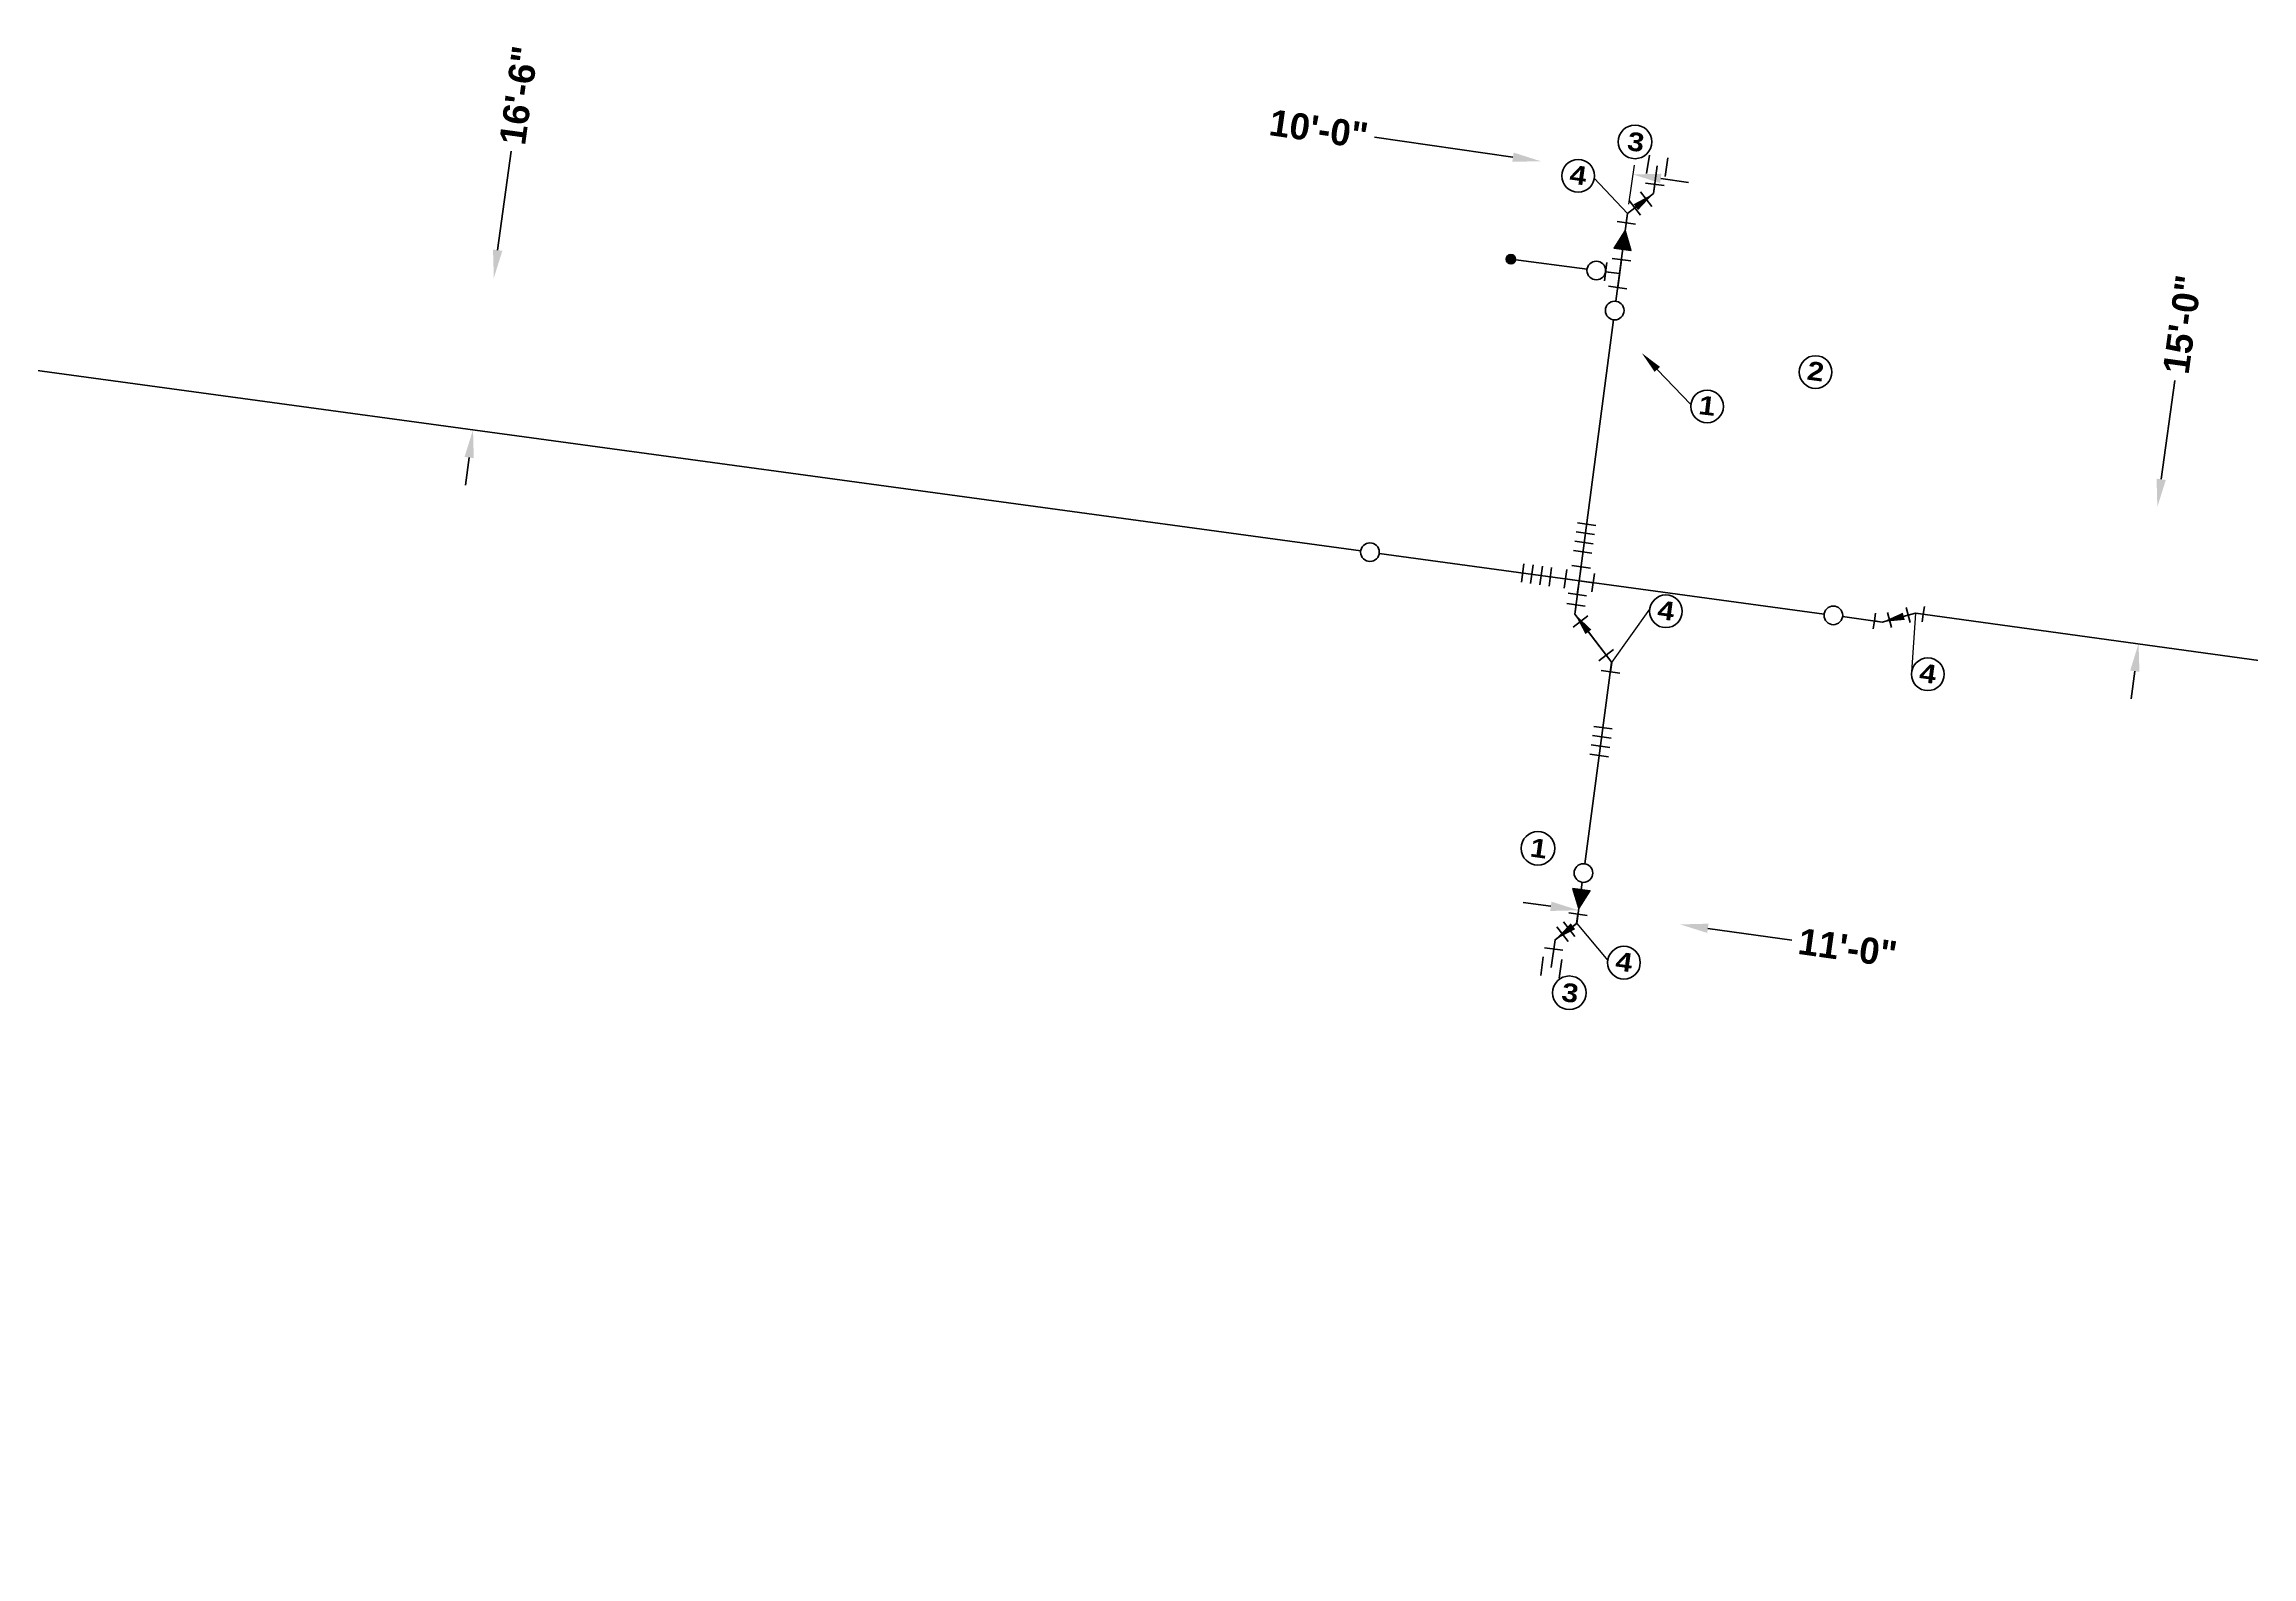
# Model space of a CAD drawing. Header units: feet. Extents: x 0 to 2699894, y 0 to 272402.
# Drawn here: x 2699001.1 to 2699237.7, y 264423.9 to 264585.9 of the extents above; entities that cross this region are included whole.
import ezdxf
from ezdxf import colors
from ezdxf.entities.mleader import LeaderData, LeaderLine
from ezdxf.enums import TextEntityAlignment as Align
from ezdxf.math import Vec2, Vec3

# ---------------------------------------------------------------- set-up
doc = ezdxf.new("R2010")
doc.units = ezdxf.units.FT
doc.header["$MEASUREMENT"] = 0
for name, color, linetype, lineweight in [('C-NOTES-WATER', 255, 'Continuous', 30), ('C-WATR-FITT', 5, 'Continuous', 40), ('C-WATR-PIPE', 5, 'Continuous', 70), ('C-WATR-TEXT', 7, 'Continuous', 40), ('C-WATR-VALV', 5, 'Continuous', 70)]:
    doc.layers.add(name, color=color, linetype=linetype, lineweight=lineweight)
doc.styles.add('PROPOSED PLAN', font='arialbd.ttf', dxfattribs={"height": 2.8})
doc.styles.add('PWD Proposed', font='ariblk.ttf')
doc.styles.add('PWD-Prop', font='ariblk.ttf', dxfattribs={"height": 0.14})
doc.styles.get("Standard").update_dxf_attribs({"font": 'simplex.shx'})
doc.dimstyles.new('PWD Proposed', dxfattribs={"dimtxt": 2.8, "dimasz": 3, "dimexe": 0.18, "dimexo": 0.0625, "dimgap": 1, "dimtad": 0, "dimdec": 0, "dimlfac": 12, "dimzin": 1, "dimdsep": 46, "dimlunit": 4, "dimtxsty": 'PROPOSED PLAN', "dimcen": 0, "dimse1": 1, "dimse2": 1, "dimclrd": 256, "dimclrt": 3, "dimadec": 1, "dimazin": 0, "dimtfac": 1, "dimtdec": 0, "dimtofl": 0, "dimtmove": 0, "dimatfit": 1, "dimfxl": 0.18, "dimfrac": 2, "dimtolj": 1, "dimtzin": 0, "dimlwd": -1, "dimarcsym": 0})

# ---------------------------------------------------------------- blocks, each defined once
blk = doc.blocks.new('*D136')
at = {"layer": 'C-WATR-TEXT', "linetype": 'Continuous', "transparency": 16777216}
for p, q in [((2699228.02, 264539.32), (2699229.48, 264549.91)), ((2699225.2, 264518.76), (2699224.79, 264515.79))]:
    blk.add_line(p, q, dxfattribs=at)
at = {"layer": 'C-WATR-TEXT', "transparency": 16777216}
for points in [[(2699227.53, 264539.39), (2699228.52, 264539.25), (2699227.61, 264536.35)], [(2699224.7, 264518.83), (2699225.69, 264518.69), (2699225.6, 264521.73)]]:
    blk.add_solid(points, dxfattribs=at)
at = {"layer": 'C-WATR-TEXT', "color": 3, "transparency": 16777216, "insert": (2699230.3, 264555.91), "char_height": 2.8, "attachment_point": 5, "rotation": 82.171, "style": 'PROPOSED PLAN'}
blk.add_mtext('\\A1;15\'-0"', dxfattribs=at)
blk = doc.blocks.new('E_Bd_22_')
at = {"linetype": 'Continuous'}
for p, q in [((-0.46, 0.19), (-0.66, -0.27)), ((-0.26, 0.65), (-0.46, 0.19)), ((0, 0), (-0.46, 0.19)), ((0, 0), (0.5, 0)), ((0.5, 0.5), (0.5, -0.5))]:
    blk.add_line(p, q, dxfattribs=at)
blk = doc.blocks.new('*D137')
at = {"layer": 'C-WATR-TEXT', "linetype": 'Continuous', "transparency": 16777216}
for p, q in [((2699049.73, 264563.87), (2699051.18, 264574.46)), ((2699046.68, 264541.65), (2699046.27, 264538.68))]:
    blk.add_line(p, q, dxfattribs=at)
at = {"layer": 'C-WATR-TEXT', "transparency": 16777216}
for points in [[(2699049.23, 264563.93), (2699050.23, 264563.8), (2699049.32, 264560.89)], [(2699046.18, 264541.72), (2699047.17, 264541.58), (2699047.09, 264544.62)]]:
    blk.add_solid(points, dxfattribs=at)
at = {"layer": 'C-WATR-TEXT', "color": 3, "transparency": 16777216, "insert": (2699052.01, 264580.45), "char_height": 2.8, "attachment_point": 5, "rotation": 82.1778, "style": 'PROPOSED PLAN'}
blk.add_mtext('\\A1;16\'-6"', dxfattribs=at)
blk = doc.blocks.new('CROSS')
for p, q in [((35232.83, -19655.58), (35230.83, -19655.58)), ((35231.83, -19657.08), (35231.83, -19655.58)), ((35230.33, -19656.08), (35230.33, -19658.08)), ((35230.33, -19656.08), (35230.33, -19658.08)), ((35230.33, -19657.08), (35233.33, -19657.08)), ((35233.33, -19657.08), (35230.33, -19657.08)), ((35231.83, -19657.08), (35231.83, -19658.58)), ((35233.33, -19656.08), (35233.33, -19658.08)), ((35233.33, -19658.08), (35233.33, -19656.08)), ((35230.83, -19658.58), (35232.83, -19658.58))]:
    blk.add_line(p, q)
blk = doc.blocks.new('45 BEND')
for p, q in [((35232.1, -19682.92), (35230.69, -19681.51)), ((35233.1, -19682.51), (35233.1, -19680.51))]:
    blk.add_line(p, q)
at = {"flags": 128}
blk.add_lwpolyline([(35231.39, -19682.21), (35232.1, -19681.51), (35233.1, -19681.51)], dxfattribs=at)
blk = doc.blocks.new('TEE')
for p, q in [((35230.33, -19664.09), (35230.33, -19666.09)), ((35230.33, -19664.09), (35230.33, -19666.09)), ((35233.33, -19664.09), (35233.33, -19666.09)), ((35230.33, -19665.09), (35233.33, -19665.09)), ((35230.83, -19666.59), (35232.83, -19666.59)), ((35231.83, -19665.09), (35231.83, -19666.59))]:
    blk.add_line(p, q)
blk = doc.blocks.new('HYDRANT')
h = blk.add_hatch(color=256)
h.dxf.hatch_style = 1
h.paths.add_polyline_path([(35225.99, -19641.28, 1), (35224.99, -19641.28, 1)])
blk.add_circle((35225.49, -19641.28), 0.5)
blk = doc.blocks.new('REDUCER')
at = {"lineweight": 50}
h = blk.add_hatch(color=256, dxfattribs=at)
h.dxf.hatch_style = 1
h.paths.add_polyline_path([(35233.24, -19713.93), (35231.24, -19714.85), (35231.24, -19713.02)])
at = {"lineweight": 50, "flags": 128}
blk.add_lwpolyline([(35233.24, -19713.93), (35231.24, -19714.85), (35231.24, -19713.02)], close=True, dxfattribs=at)
blk = doc.blocks.new('SLEEVE')
for p, q in [((35233.13, -19720.95), (35231.13, -19720.95)), ((35233.13, -19722.95), (35231.13, -19722.95))]:
    blk.add_line(p, q)
blk = doc.blocks.new('Vertical Bends')
for p, q in [((0, 1), (0, -1)), ((1, 1), (1, -1)), ((2, 1), (2, -1)), ((3, 1), (3, -1))]:
    blk.add_line(p, q)
blk = doc.blocks.new('*D160')
at = {"layer": 'C-WATR-TEXT', "linetype": 'Continuous', "transparency": 16777216}
for p, q in [((2699158.55, 264573.83), (2699143.72, 264575.96)), ((2699174.39, 264571.55), (2699177.36, 264571.13))]:
    blk.add_line(p, q, dxfattribs=at)
at = {"layer": 'C-WATR-TEXT', "color": 0, "lineweight": -2, "transparency": 16777216}
blk.add_line((2699170.96, 264568.78), (2699171.56, 264572.97), dxfattribs=at)
at = {"layer": 'C-WATR-TEXT', "transparency": 16777216}
for points in [[(2699158.62, 264574.32), (2699158.48, 264573.33), (2699161.52, 264573.4)], [(2699174.46, 264572.05), (2699174.32, 264571.06), (2699171.42, 264571.98)]]:
    blk.add_solid(points, dxfattribs=at)
at = {"layer": 'C-WATR-TEXT', "color": 3, "transparency": 16777216, "insert": (2699137.73, 264576.82), "char_height": 2.8, "attachment_point": 5, "rotation": 351.8239, "style": 'PROPOSED PLAN'}
blk.add_mtext('\\A1;10\'-0"', dxfattribs=at)
blk = doc.blocks.new('*D116')
at = {"layer": 'C-WATR-TEXT', "linetype": 'Continuous', "transparency": 16777216}
for p, q in [((2699162.61, 264493.58), (2699159.64, 264494)), ((2699179.44, 264491.22), (2699188.43, 264489.97))]:
    blk.add_line(p, q, dxfattribs=at)
at = {"layer": 'C-WATR-TEXT', "transparency": 16777216}
for points in [[(2699162.68, 264494.08), (2699162.54, 264493.08), (2699165.58, 264493.16)], [(2699179.51, 264491.72), (2699179.37, 264490.73), (2699176.47, 264491.64)]]:
    blk.add_solid(points, dxfattribs=at)
at = {"layer": 'C-WATR-TEXT', "color": 3, "transparency": 16777216, "insert": (2699194.42, 264489.13), "char_height": 2.8, "attachment_point": 5, "rotation": 352.0309, "style": 'PROPOSED PLAN'}
blk.add_mtext('\\A1;11\'-0"', dxfattribs=at)
blk = doc.blocks.new('_TagCircle - Imperial')
at = {"color": 0, "linetype": 'ByBlock', "lineweight": 50, "transparency": 16777216}
blk.add_circle((0, 0.87), 1.75, dxfattribs=at)
at = {"color": 0, "transparency": 16777216, "style": 'PWD-Prop'}
blk.add_attdef('TAGNUMBER', text='', height=2, dxfattribs=at).set_placement((0, -0.05), align=Align.CENTER)

msp = doc.modelspace()

# ---------------------------------------------------------------- linework, layer by layer
at = {"layer": 'C-NOTES-WATER', "lineweight": 50}
for centre in [(2699171.631, 264575.47), (2699161.219, 264499.797), (2699164.587, 264484.316)]:
    msp.add_circle(centre, 1.8, dxfattribs=at)
at = {"layer": 'C-WATR-PIPE', "linetype": 'Continuous', "ltscale": 100, "transparency": 33554687, "flags": 128}
for points in [[(2699173.623, 264569.939), (2699174.014, 264572.913)], [(2699173.623, 264569.939), (2699170.819, 264567.786)], [(2699170.819, 264567.786), (2699169.584, 264558.394)], [(2699158.325, 264562.893), (2699166.488, 264561.82)], [(2699168.471, 264561.559), (2699169.974, 264561.361)], [(2698972.298, 264554.816), (2699142.231, 264531.653)], [(2699169.323, 264556.411), (2699165.179, 264524.884)], [(2699144.213, 264531.382), (2699191.897, 264524.883)], [(2699169.138, 264519.686), (2699165.179, 264524.884)], [(2699193.878, 264524.613), (2699198.115, 264524.035)], [(2699201.7, 264524.986), (2699198.115, 264524.035)], [(2699358.965, 264503.299), (2699201.7, 264524.986)], [(2699166.233, 264498.138), (2699169.116, 264519.714)], [(2699165.377, 264491.737), (2699165.968, 264496.156)], [(2699163.059, 264489.997), (2699165.377, 264491.737)], [(2699163.059, 264489.997), (2699162.653, 264487.024)]]:
    msp.add_lwpolyline(points, dxfattribs=at)
at = {"layer": 'C-WATR-VALV'}
for centre in [(2699167.48, 264561.689, -115.716), (2699169.453, 264557.402, -115.716), (2699143.222, 264531.517, -115.716), (2699192.888, 264524.748, -115.716), (2699166.1, 264497.147, -115.716)]:
    msp.add_circle(centre, 1, dxfattribs=at)

# ---------------------------------------------------------------- block references
at = {"layer": 'C-WATR-FITT'}
for name, p, rotation in [('SLEEVE', (2674490.761, 232619.894, -115.716), 81.55329200176874), ('HYDRANT', (2694804.864, 304658.561), 305.3402014551556), ('TEE', (2723382.057, 296837.859, -115.716), 262.2933767294443), ('Vertical Bends', (2699166.447, 264534.528, -115.716), 261.8919252937743), ('Vertical Bends', (2699162.556, 264528.882, -115.716), 172.1484430125612), ('CROSS', (2667058.457, 288958.165, -115.716), 351.8919243303328), ('Vertical Bends', (2699168.207, 264512.716, -115.716), 261.8919252937743), ('Vertical Bends', (2699168.207, 264512.716, -115.716), 261.8919252937743), ('SLEEVE', (2674812.632, 232279.341, -115.716), 82.14844202758921)]:
    msp.add_blockref(name, p, dxfattribs=dict(at, rotation=rotation))
for name, p, xscale, rotation in [('45 BEND', (2714106.455, 227077.631, -115.716), -0.9999999999999987, 262.5281382004735), ('45 BEND', (2684237.986, 302060.094, -115.716), -1, 82.52813820047352), ('REDUCER', (2713672.801, 226886.955, -115.716), -0.9999999999999982, 261.8229919085539), ('45 BEND', (2662155.876, 280617.557, -115.716), -1, 127.3104698968115), ('45 BEND', (2736178.44, 248427.013, -115.716), -1, 307.3104698968116), ('REDUCER', (2684663.374, 302172.378, -115.716), -1, 81.82299191990157), ('45 BEND', (2684636.221, 302141.472, -115.716), -0.9999999999999987, 81.90901746583748), ('45 BEND', (2713692.215, 226840.261, -115.716), -1, 261.9090174658376)]:
    msp.add_blockref(name, p, dxfattribs=dict(at, xscale=xscale, rotation=rotation))
for p, xscale, yscale, zscale, rotation in [((2699198.115, 264524.035, -115.716), 1.666666666666668, 1.666666666666668, 1.666666666666668, 14.8484420351768), ((2699201.7, 264524.986, -115.716), 1.666666666666673, 1.666666666666673, 1.666666666666673, 194.8484420351768)]:
    msp.add_blockref('E_Bd_22_', p, dxfattribs=dict(at, xscale=xscale, yscale=yscale, zscale=zscale, rotation=rotation))

# ---------------------------------------------------------------- texts
at = {"layer": 'C-NOTES-WATER', "style": 'PWD Proposed'}
for s, p in [('3', (2699171.725, 264575.47)), ('1', (2699161.313, 264499.797)), ('3', (2699164.681, 264484.315))]:
    msp.add_text(s, height=2, rotation=352, dxfattribs=at).set_placement(p, align=Align.MIDDLE_CENTER)

# ---------------------------------------------------------------- dimensions: what is measured, and where the dimension line sits
at = {"layer": 'C-WATR-TEXT'}
for base, p1, p2, angle, text, picture, middle in [((2699047.086, 264544.622, -115.716), (2699049.319, 264560.895, -115.716), (2699047.083, 264544.622, -115.716), 262.1778, '16\'-6"', '*D137', (2699052.008, 264580.454, -115.716)), ((2699225.605, 264521.731, -115.716), (2699227.614, 264536.35, -115.716), (2699225.604, 264521.731, -115.716), 262.17099, '15\'-0"', '*D136', (2699230.304, 264555.909, -115.716))]:
    dim = msp.add_linear_dim(base=base, p1=p1, p2=p2, angle=angle, text=text, dimstyle='PWD Proposed', dxfattribs=at)
    dim.commit()
    dim.dimension.update_dxf_attribs({"geometry": picture, "text_midpoint": middle, "dimtype": 129})
dim = msp.add_linear_dim(base=(2699161.522, 264573.403, 0), p1=(2699170.819, 264567.786, 0), p2=(2699160.919, 264569.208, 0), angle=171.82389, dimstyle='PWD Proposed', override={"dimexe": 1, "dimexo": 1, "dimse1": 0}, dxfattribs=at)
dim.commit()
dim.dimension.update_dxf_attribs({"geometry": '*D160', "text_midpoint": (2699137.731, 264576.821, 0), "dimtype": 161})
dim = msp.add_linear_dim(base=(2699165.577, 264493.164, -115.716), p1=(2699176.271, 264490.211, -115.716), p2=(2699165.377, 264491.737, -115.716), angle=172.03089, dimstyle='PWD Proposed', dxfattribs=at)
dim.commit()
dim.dimension.update_dxf_attribs({"geometry": '*D116', "text_midpoint": (2699194.422, 264489.126, -115.716), "dimtype": 129})

# ---------------------------------------------------------------- leaders
at = {"layer": 'C-NOTES-WATER', "linetype": 'Continuous'}
ml = msp.add_multileader_block('Standard', dxfattribs=at)
ml.set_content('_TagCircle - Imperial', color=256)
ml.set_attribute('TAGNUMBER', '4', width=0)
ml.set_leader_properties()
ml.build(insert=Vec2(0, 0))
ml.multileader.update_dxf_attribs({"text_right_attachment_type": 6, "dogleg_length": 0, "arrow_head_size": 2.4})
ctx = ml.context
ctx.base_point, ctx.char_height, ctx.arrow_head_size, ctx.landing_gap_size, ctx.plane_origin, ctx.plane_x_axis, ctx.plane_y_axis = Vec3(2699163.762, 264571.595, 0), 0.18, 2.4, 0.09, Vec3(2699162.874, 264569.991, 0), Vec3(0.9906707, -0.1362778, -0.0000002), Vec3(0.1362778, 0.9906707, 0)
ctx.right_attachment = 6
notes = []
notes.append((ctx, [(1, (1, 1, 0), (2699167.262, 264571.595, 0), (-1, 0), 0, [(1, [(2699173.623, 264569.939, 0), (2699170.819, 264567.786, 0)], 0, [])])]))
ctx.block.insert, ctx.block.rotation, ctx.block.extrusion = Vec3(2699165.414, 264570.971, 0), 6.1464821, Vec3(0.0000002, 0, 1)
ml = msp.add_multileader_block('Standard', dxfattribs=at)
ml.set_content('_TagCircle - Imperial', color=256)
ml.set_attribute('TAGNUMBER', '2', width=0)
ml.set_leader_properties()
ml.build(insert=Vec2(0, 0))
ml.multileader.update_dxf_attribs({"text_right_attachment_type": 6, "dogleg_length": 0, "arrow_head_size": 2.4})
ctx = ml.context
ctx.base_point, ctx.char_height, ctx.arrow_head_size, ctx.landing_gap_size, ctx.plane_origin, ctx.plane_x_axis, ctx.plane_y_axis = Vec3(2699189.243, 264551.048, 259.476), 0.18, 2.4, 0.09, Vec3(2699188.327, 264548.965, 259.476), Vec3(0.990969, -0.1340915, -0.0000002), Vec3(0.1340915, 0.990969, 0)
ctx.right_attachment = 6
notes.append((ctx, [(0, (0, 0, 0), (0, 0), (1, 0), 1, [])]))
ctx.block.insert, ctx.block.rotation, ctx.block.extrusion = Vec3(2699190.866, 264549.951, 259.476), 6.1486887, Vec3(0.0000002, 0, 1)
ml = msp.add_multileader_block('Standard', dxfattribs=at)
ml.set_content('_TagCircle - Imperial', color=256)
ml.set_attribute('TAGNUMBER', '1', width=0)
ml.set_leader_properties()
ml.build(insert=Vec2(0, 0))
ml.multileader.update_dxf_attribs({"text_right_attachment_type": 6, "dogleg_length": 0, "arrow_head_size": 2.4})
ctx = ml.context
ctx.base_point, ctx.char_height, ctx.arrow_head_size, ctx.landing_gap_size, ctx.plane_origin, ctx.plane_x_axis, ctx.plane_y_axis = Vec3(2699177.612, 264547.338, 0), 0.18, 2.4, 0.09, Vec3(2699176.727, 264545.242, 0), Vec3(0.9928925, -0.119015, -0.0000001), Vec3(0.119015, 0.9928925, 0)
ctx.right_attachment = 6
notes.append((ctx, [(0, (1, 1, 0), (2699177.612, 264547.338, 0), (1, 0), 0, [(0, [(2699172.362, 264552.836, 0)], 0, [])])]))
ctx.block.insert, ctx.block.rotation, ctx.block.extrusion = Vec3(2699179.25, 264546.266, 0), 6.1638875, Vec3(0.0000001, 0, 1)
ml = msp.add_multileader_block('Standard', dxfattribs=at)
ml.set_content('_TagCircle - Imperial', color=256)
ml.set_attribute('TAGNUMBER', '1', width=0)
ml.set_leader_properties()
ml.build(insert=Vec2(0, 0))
ml.multileader.update_dxf_attribs({"text_right_attachment_type": 6, "dogleg_length": 0, "arrow_head_size": 2.4})
ctx = ml.context
ctx.base_point, ctx.char_height, ctx.arrow_head_size, ctx.landing_gap_size, ctx.plane_origin, ctx.plane_x_axis, ctx.plane_y_axis = Vec3(2699388.708, 264526.812, 0.002), 0.18, 2.4, 0.09, Vec3(2699387.813, 264525.228, 0.002), Vec3(0.9900605, -0.1406425, -0.0000002), Vec3(0.1406425, 0.9900605, 0)
ctx.right_attachment = 6
notes.append((ctx, [(0, (0, 0, 0), (0, 0), (1, 0), 1, [])]))
ctx.block.insert, ctx.block.rotation, ctx.block.extrusion = Vec3(2699390.358, 264526.197, 0.002), 6.142075, Vec3(0.0000002, 0, 1)
ml = msp.add_multileader_block('Standard', dxfattribs=at)
ml.set_content('_TagCircle - Imperial', color=256)
ml.set_attribute('TAGNUMBER', '4', width=0)
ml.set_leader_properties()
ml.build(insert=Vec2(0, 0))
ml.multileader.update_dxf_attribs({"text_right_attachment_type": 6, "dogleg_length": 0, "arrow_head_size": 2.4})
ctx = ml.context
ctx.base_point, ctx.char_height, ctx.arrow_head_size, ctx.landing_gap_size, ctx.plane_origin, ctx.plane_x_axis, ctx.plane_y_axis = Vec3(2699173.205, 264525.419, 0), 0.18, 2.4, 0.09, Vec3(2699172.288, 264523.336, 0), Vec3(0.9909401, -0.1343042, -0.0000002), Vec3(0.1343042, 0.9909401, 0)
ctx.right_attachment = 6
notes.append((ctx, [(0, (1, 1, 0), (2699173.205, 264525.419, 0), (1, 0), 0, [(0, [(2699165.18, 264524.894, 0), (2699169.138, 264519.686, 0)], 0, [])])]))
ctx.block.insert, ctx.block.rotation, ctx.block.extrusion = Vec3(2699174.827, 264524.321, 0), 6.148474, Vec3(0.0000002, 0, 1)
ml = msp.add_multileader_block('Standard', dxfattribs=at)
ml.set_content('_TagCircle - Imperial', color=256)
ml.set_attribute('TAGNUMBER', '4', width=0)
ml.set_leader_properties()
ml.build(insert=Vec2(0, 0))
ml.multileader.update_dxf_attribs({"text_right_attachment_type": 6, "dogleg_length": 0, "arrow_head_size": 2.4})
ctx = ml.context
ctx.base_point, ctx.char_height, ctx.arrow_head_size, ctx.landing_gap_size, ctx.plane_origin, ctx.plane_x_axis, ctx.plane_y_axis = Vec3(2699201.273, 264518.668, 0), 0.18, 2.4, 0.09, Vec3(2699200.359, 264516.584, 0), Vec3(0.9911361, -0.1328501, -0.0000002), Vec3(0.1328501, 0.9911361, 0)
ctx.right_attachment = 6
notes.append((ctx, [(0, (1, 1, 0), (2699201.273, 264518.668, 0), (1, 0), 0, [(0, [(2699198.115, 264524.035, 0), (2699201.7, 264524.986, 0)], 0, [])])]))
ctx.block.insert, ctx.block.rotation, ctx.block.extrusion = Vec3(2699202.896, 264517.573, 0), 6.1499413, Vec3(0.0000002, 0, 1)
ml = msp.add_multileader_block('Standard', dxfattribs=at)
ml.set_content('_TagCircle - Imperial', color=256)
ml.set_attribute('TAGNUMBER', '1', width=0)
ml.set_leader_properties()
ml.build(insert=Vec2(0, 0))
ml.multileader.update_dxf_attribs({"text_right_attachment_type": 6, "dogleg_length": 0, "arrow_head_size": 2.4})
ctx = ml.context
ctx.base_point, ctx.char_height, ctx.arrow_head_size, ctx.landing_gap_size, ctx.plane_origin, ctx.plane_x_axis, ctx.plane_y_axis = Vec3(2699623.944, 264493.278, 0), 0.18, 2.4, 0.09, Vec3(2699623.057, 264491.67, 0), Vec3(0.9908124, -0.1352434, -0.0000002), Vec3(0.1352434, 0.9908124, 0)
ctx.right_attachment = 6
notes.append((ctx, [(0, (0, 0, 0), (0, 0), (1, 0), 1, [])]))
ctx.block.insert, ctx.block.rotation, ctx.block.extrusion = Vec3(2699625.597, 264492.653, 0), 6.1475262, Vec3(0.0000002, 0, 1)
ml = msp.add_multileader_block('Standard', dxfattribs=at)
ml.set_content('_TagCircle - Imperial', color=256)
ml.set_attribute('TAGNUMBER', '4', width=0)
ml.set_leader_properties()
ml.build(insert=Vec2(0, 0))
ml.multileader.update_dxf_attribs({"text_right_attachment_type": 6, "dogleg_length": 0, "arrow_head_size": 2.4})
ctx = ml.context
ctx.base_point, ctx.char_height, ctx.arrow_head_size, ctx.landing_gap_size, ctx.plane_origin, ctx.plane_x_axis, ctx.plane_y_axis = Vec3(2699168.707, 264487.782, 0), 0.18, 2.4, 0.09, Vec3(2699167.787, 264485.702, 0), Vec3(0.9907025, -0.1360458, -0.0000002), Vec3(0.1360458, 0.9907025, 0)
ctx.right_attachment = 6
notes.append((ctx, [(0, (1, 1, 0), (2699168.707, 264487.782, 0), (1, 0), 0, [(0, [(2699163.059, 264489.997, 0), (2699165.378, 264491.739, 0)], 0, [])])]))
ctx.block.insert, ctx.block.rotation, ctx.block.extrusion = Vec3(2699170.327, 264486.682, 0), 6.1467163, Vec3(0.0000002, 0, 1)
for ctx, leaders in notes:
    for number, flags, end, landing, length, lines in leaders:
        leader = LeaderData()
        leader.index, (leader.has_last_leader_line, leader.has_dogleg_vector, leader.attachment_direction) = number, flags
        leader.last_leader_point, leader.dogleg_vector, leader.dogleg_length = Vec3(end), Vec3(landing), length
        for number, points, colour, breaks in lines:
            line = LeaderLine()
            line.index, line.vertices, line.color, line.breaks = number, Vec3.list(points), colors.encode_raw_color(colour), breaks
            leader.lines.append(line)
        ctx.leaders.append(leader)

doc.saveas('drawing.dxf')
